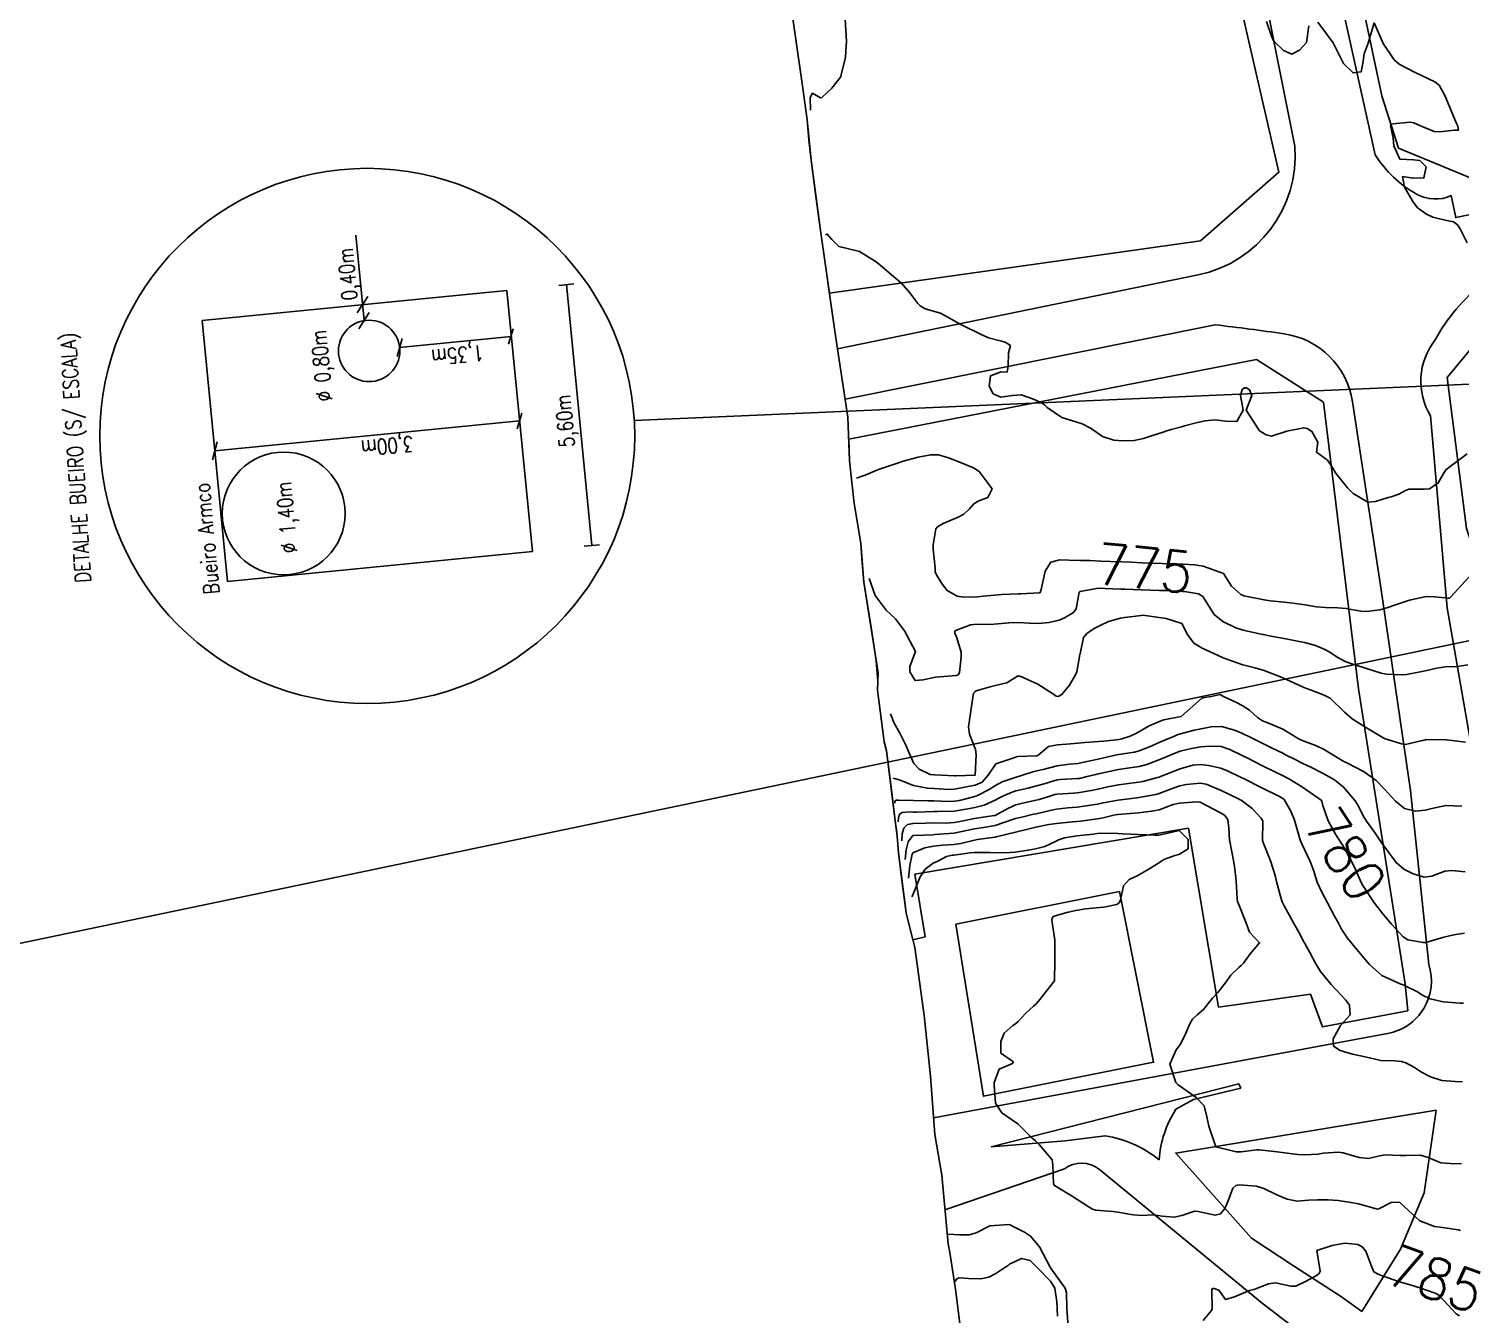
# Model space of a CAD drawing. Header units: metres. Extents: x 318500 to 325275, y 7408834 to 7428799.
# Drawn here: x 321210.7 to 321350.6, y 7424059.5 to 7424185.2 of the extents above; entities that cross this region are included whole.
import ezdxf
from ezdxf.enums import TextEntityAlignment as Align

# ---------------------------------------------------------------- set-up
doc = ezdxf.new("R2010")
doc.units = ezdxf.units.M
doc.header["$MEASUREMENT"] = 0
doc.linetypes.add('CONTINUO', pattern=[0])
doc.layers.add('_TEXTO_CONGELA', color=45, linetype='Continuous', plot=False)
for name, color, linetype in [('Area', 45, 'Continuous'), ('Cotas', 45, 'Continuous'), ('Curvas de Nivel 1m', 11, 'Continuous'), ('Curvas de Nivel 5m', 15, 'Continuous'), ('DETALHES', 45, 'Continuous'), ('Edificações', 30, 'Continuous'), ('TEXTO', 45, 'Continuous'), ('Vias Primárias', 230, 'Continuous')]:
    doc.layers.add(name, color=color, linetype=linetype)
doc.styles.add('ROMANS', font='romans', dxfattribs={"height": 0.2})
doc.styles.add('Style-STANDARD', font='STANDARD.shx')

msp = doc.modelspace()

# ---------------------------------------------------------------- linework, layer by layer
at = {"layer": '_TEXTO_CONGELA'}
msp.add_line((320573.33, 7423962.92), (321525.5, 7424161.71), dxfattribs=at)
at = {"layer": 'Area'}
msp.add_lwpolyline([(321301.72, 7424058.36), (321301.3, 7424061.78), (321300.7, 7424065.58), (321300.53, 7424066.42), (321299.93, 7424073.13), (321299.23, 7424077.11), (321298.83, 7424082.8), (321298.21, 7424088.73), (321297.29, 7424095.39), (321296.43, 7424098.76), (321295.69, 7424104.64), (321295.57, 7424106.27), (321295.39, 7424107.51), (321294.52, 7424114.59), (321294.29, 7424115.48), (321293.64, 7424120.54), (321293.71, 7424122.21), (321292.31, 7424131.07), (321292, 7424134.88), (321291.34, 7424138.75), (321290.9, 7424142.92), (321290.75, 7424147.2), (321289.46, 7424155.6), (321288.11, 7424165.22), (321287.14, 7424172.31), (321286.75, 7424176.25), (321286.3, 7424179.57), (321284.88, 7424189.56)], dxfattribs=at)
at = {"layer": 'Curvas de Nivel 1m', "flags": 128}
for points, elevation in [([(321285.34, 7424190.89), (321286.09, 7424188.96), (321286.2, 7424188.72), (321286.32, 7424188.59), (321286.55, 7424188.46), (321288.19, 7424187.57), (321289.76, 7424186.84), (321290.17, 7424186.63), (321290.38, 7424186.41), (321290.48, 7424186.09), (321290.59, 7424184.41), (321290.6, 7424183.94), (321290.5, 7424182.41), (321290.43, 7424182.09), (321290.09, 7424180.69), (321290.05, 7424180.45), (321290.02, 7424180.41), (321289.16, 7424179.34), (321288.18, 7424178.44), (321288.06, 7424178.39), (321287.27, 7424178.84), (321287.07, 7424178.43), (321287.1, 7424177.2)], 774), ([(321331.64, 7424185.87), (321332.15, 7424184.41), (321332.31, 7424184.02), (321332.42, 7424183.86), (321333.3, 7424183.01), (321334.13, 7424182.65), (321334.89, 7424183.07), (321335.57, 7424183.81), (321335.79, 7424185.43)], 773), ([(321336.68, 7424185.79), (321338.15, 7424183.78), (321339.17, 7424181.76), (321340.11, 7424180.84), (321340.91, 7424180.94), (321341.08, 7424181.74), (321341.18, 7424182.69), (321341.57, 7424183.73), (321342.17, 7424185.72)], 773), ([(321342.17, 7424185.72), (321343.04, 7424183.71), (321344.13, 7424182.1), (321344.63, 7424181.69), (321346.11, 7424180.9), (321347.49, 7424180.25), (321348.09, 7424179.96), (321348.51, 7424179.64), (321349.08, 7424178.63), (321349.5, 7424177.63), (321350.05, 7424176.29), (321350.25, 7424175.83), (321350.36, 7424175.62), (321350.41, 7424175.24), (321350.03, 7424175.25), (321348.58, 7424175.09), (321348.03, 7424175.11), (321346.7, 7424175.66), (321346.04, 7424175.97), (321345.7, 7424176.02), (321344.04, 7424175.85), (321343.91, 7424175.83), (321343.77, 7424175.7), (321344.02, 7424174.45), (321344.1, 7424173.7), (321344.69, 7424172.39), (321346, 7424172.35), (321346.63, 7424172.29), (321347.25, 7424171.65), (321347.04, 7424170.58), (321345.97, 7424170.54), (321344.95, 7424170.71), (321345.12, 7424169.68), (321345.94, 7424168.26), (321346.42, 7424167.66), (321347.29, 7424167.02), (321347.92, 7424166.74), (321349.11, 7424166.43), (321349.92, 7424166.27), (321350.3, 7424166), (321350.56, 7424165.61), (321351.26, 7424164.23)], 773), ([(321288.57, 7424165), (321288.72, 7424165.09), (321289.16, 7424164.57), (321289.87, 7424163.86), (321290.55, 7424163.72), (321291.87, 7424163.4), (321293.5, 7424162.37), (321293.85, 7424162.08), (321295.43, 7424160.74), (321295.82, 7424160.43), (321295.94, 7424160.33), (321296.78, 7424159.35), (321297.59, 7424158.31), (321297.8, 7424158.09), (321298.3, 7424157.79), (321299.79, 7424157.35), (321301.77, 7424156.25), (321303.76, 7424155.29), (321304.49, 7424154.95), (321305.75, 7424154.63), (321306.1, 7424154.54), (321306.62, 7424154.19), (321306.45, 7424153.48), (321306.41, 7424152.19), (321306.3, 7424151.6), (321305.71, 7424151.63), (321304.68, 7424151.24), (321304.54, 7424150.22), (321304.95, 7424149.48), (321305.68, 7424149.14), (321306.82, 7424149.32), (321307.68, 7424149.39), (321308.89, 7424148.95), (321309.67, 7424148.59), (321309.94, 7424148.41), (321310.22, 7424148.14), (321311.66, 7424147.18), (321313.02, 7424146.73), (321313.65, 7424146.55), (321314.5, 7424146.08), (321315.63, 7424145.31), (321316.72, 7424144.96), (321317.62, 7424144.89), (321318.72, 7424144.93), (321319.63, 7424145.12), (321320.3, 7424145.34), (321321.64, 7424145.77), (321321.8, 7424145.82), (321322.33, 7424145.98), (321323.34, 7424146.27), (321323.65, 7424146.36), (321324.9, 7424146.69), (321325.65, 7424146.85), (321326.64, 7424146.94), (321327.65, 7424146.82), (321328.76, 7424146.78), (321329.37, 7424147.88), (321329.12, 7424149.33), (321329.28, 7424149.89), (321329.5, 7424150.08), (321329.69, 7424150.08), (321330, 7424149.88), (321330.23, 7424149.33), (321329.67, 7424147.88), (321330.97, 7424145.87), (321331.63, 7424145.46), (321332.13, 7424145.35), (321333.64, 7424145.83), (321335.29, 7424146.16), (321335.64, 7424146.08), (321336.08, 7424145.8), (321336.66, 7424144.75), (321336.52, 7424143.79), (321337.6, 7424143.01), (321338.09, 7424142.27), (321338.39, 7424141.77), (321339.57, 7424140.3), (321340.12, 7424139.74), (321341.55, 7424138.88), (321342.3, 7424138.96), (321343.55, 7424139.34), (321343.84, 7424139.41), (321344.58, 7424139.68), (321345.22, 7424140.02), (321345.57, 7424140.15), (321347.07, 7424140.15), (321347.57, 7424140.19), (321348.44, 7424140.77), (321348.9, 7424141.63), (321349.17, 7424142.05), (321349.6, 7424142.39), (321351.26, 7424143.6)], 774), ([(321292.82, 7424131.45), (321293.42, 7424129.77), (321294.48, 7424128.34), (321295.39, 7424127.48), (321296.26, 7424126.32), (321297.35, 7424124.31), (321296.81, 7424122.84), (321296.79, 7424122.32), (321297.31, 7424121.47), (321298.09, 7424121.52), (321299.31, 7424121.8), (321299.74, 7424121.84), (321301.32, 7424121.95), (321301.53, 7424122.04), (321301.66, 7424122.25), (321301.8, 7424123.79), (321301.82, 7424124.25), (321301.37, 7424125.75), (321301.2, 7424126.08), (321301.18, 7424126.25), (321301.27, 7424126.36), (321301.37, 7424126.4), (321302.71, 7424126.9), (321303.38, 7424126.97), (321304.65, 7424126.95), (321305.38, 7424127), (321306.46, 7424127.11), (321307.38, 7424127.13), (321308.46, 7424127.08), (321309.38, 7424127.04), (321310.39, 7424127.13), (321311.39, 7424127.38), (321311.91, 7424127.59), (321312.78, 7424128.1), (321313.04, 7424128.46), (321313.35, 7424130.09), (321313.43, 7424130.17), (321315.04, 7424130.46), (321315.43, 7424130.48), (321315.84, 7424130.47), (321317.43, 7424130.41), (321317.79, 7424130.39), (321319.43, 7424130.33), (321321.16, 7424130.27), (321321.43, 7424130.26), (321321.7, 7424130.25), (321323.43, 7424130.18), (321323.64, 7424130.16), (321325.01, 7424129.94), (321325.43, 7424129.67), (321326.52, 7424127.92), (321327.39, 7424127.22), (321328.66, 7424126.62), (321329.38, 7424126.38), (321331.25, 7424125.97), (321331.37, 7424125.95), (321331.91, 7424125.84), (321333.37, 7424125.56), (321334.84, 7424125.28), (321335.36, 7424125.18), (321336.45, 7424124.88), (321337.36, 7424124.51), (321337.84, 7424124.25), (321338.54, 7424123.76), (321339.34, 7424123.32), (321339.98, 7424123.1), (321341.33, 7424122.66), (321342.85, 7424122.18), (321343.33, 7424122.1), (321344.96, 7424122.04), (321345.33, 7424122.06), (321346.67, 7424122.31), (321347.33, 7424122.44), (321348.31, 7424122.66), (321349.34, 7424122.83), (321350.13, 7424122.82), (321351.34, 7424123.01)], 776), ([(321294.89, 7424118.2), (321295.25, 7424117.31), (321295.83, 7424116.32), (321296.45, 7424115.09), (321296.76, 7424114.31), (321297.2, 7424113.37), (321297.72, 7424112.82), (321298.77, 7424112.29), (321299.19, 7424112.24), (321299.23, 7424112.24), (321301.19, 7424112.16), (321301.28, 7424112.16), (321303.19, 7424112.23), (321303.28, 7424114.23), (321303.22, 7424114.73), (321302.61, 7424116.24), (321302.53, 7424116.96), (321302.71, 7424118.24), (321302.79, 7424118.72), (321303.03, 7424120.23), (321303.15, 7424120.37), (321303.29, 7424120.45), (321304.65, 7424120.86), (321305.3, 7424121.02), (321306.26, 7424121.23), (321307.32, 7424121.88), (321307.59, 7424121.9), (321309.3, 7424121.12), (321310.85, 7424120.13), (321311.1, 7424119.94), (321311.29, 7424119.91), (321311.65, 7424120.11), (321312.4, 7424121.01), (321313.03, 7424122.09), (321313.1, 7424122.32), (321313.34, 7424123.63), (321313.41, 7424124.03), (321313.43, 7424124.09), (321313.78, 7424125.67), (321314.11, 7424126.08), (321314.88, 7424126.57), (321315.38, 7424126.86), (321316.22, 7424127.22), (321317.39, 7424127.56), (321317.79, 7424127.63), (321319.4, 7424127.83), (321319.57, 7424127.84), (321321.39, 7424127.6), (321321.84, 7424127.54), (321323.39, 7424127.05), (321323.94, 7424125.95), (321324.54, 7424125.12), (321325.36, 7424124.62), (321326.92, 7424123.91), (321327.35, 7424123.71), (321327.67, 7424123.58), (321329.34, 7424123), (321330.5, 7424122.7), (321331.33, 7424122.47), (321333.02, 7424121.83), (321333.32, 7424121.7), (321333.55, 7424121.59), (321335.3, 7424120.79), (321336.02, 7424120.51), (321337.3, 7424120.05), (321337.88, 7424119.76), (321339.28, 7424118.39), (321340.02, 7424117.74), (321341.26, 7424116.96), (321343.1, 7424115.85), (321343.24, 7424115.77), (321343.46, 7424115.7), (321344.83, 7424115.27), (321345.24, 7424115.22), (321347.03, 7424115.64), (321347.19, 7424115.69), (321347.24, 7424115.7), (321349.17, 7424115.69), (321349.24, 7424115.69), (321349.8, 7424115.61), (321351.09, 7424115.45)], 777), ([(321295.18, 7424111.94), (321295.74, 7424111.77), (321297.17, 7424111.21), (321298.51, 7424110.95), (321299.17, 7424110.91), (321300.6, 7424110.83), (321301.17, 7424110.87), (321302.32, 7424111.09), (321303.18, 7424111.26), (321303.85, 7424111.55), (321304.46, 7424112.21), (321305.2, 7424113.32), (321306.96, 7424113.92), (321307.21, 7424114), (321307.34, 7424114.03), (321309.21, 7424114.12), (321309.31, 7424114.15), (321310.34, 7424115.01), (321311.23, 7424115.2), (321312.09, 7424115.24), (321313.23, 7424115.35), (321313.89, 7424115.42), (321315.23, 7424115.51), (321315.74, 7424115.55), (321317.24, 7424115.71), (321317.52, 7424115.76), (321318.34, 7424116.02), (321318.94, 7424116.32), (321319.25, 7424116.5), (321320.2, 7424117.05), (321321.26, 7424117.51), (321321.63, 7424117.62), (321323.27, 7424117.95), (321323.31, 7424117.96), (321325.29, 7424119.71), (321325.44, 7424119.78), (321326.25, 7424119.92), (321327.11, 7424120.09), (321327.29, 7424120), (321327.46, 7424119.91), (321328.71, 7424119.32), (321329.28, 7424119.04), (321329.99, 7424118.58), (321330.78, 7424117.86), (321331.27, 7424117.54), (321331.79, 7424117.32), (321333.25, 7424116.7), (321334.75, 7424115.81), (321335.06, 7424115.63), (321335.24, 7424115.56), (321336.54, 7424115.09), (321337.23, 7424114.75), (321338.88, 7424113.75), (321339.22, 7424113.57), (321339.55, 7424113.41), (321341.2, 7424112.55), (321342.37, 7424111.7), (321343.18, 7424110.86), (321344.25, 7424109.68), (321345.15, 7424108.97), (321346.2, 7424108.7), (321347.15, 7424108.8), (321347.81, 7424108.97), (321349.16, 7424109.26), (321350.74, 7424109.18)], 778), ([(321295.32, 7424109.49), (321295.33, 7424109.61), (321295.36, 7424109.71), (321295.43, 7424109.78), (321295.68, 7424109.79), (321297.15, 7424109.75), (321298.58, 7424109.72), (321299.15, 7424109.71), (321300.56, 7424109.66), (321301.15, 7424109.68), (321301.64, 7424109.76), (321303.16, 7424110.13), (321303.23, 7424110.16), (321303.4, 7424110.23), (321304.56, 7424110.81), (321305.18, 7424111.21), (321305.81, 7424111.56), (321307.19, 7424112.04), (321307.29, 7424112.07), (321307.61, 7424112.17), (321308.8, 7424112.55), (321309.19, 7424112.63), (321309.84, 7424112.79), (321311.2, 7424113.13), (321312.39, 7424113.29), (321313.2, 7424113.37), (321313.81, 7424113.48), (321315.21, 7424113.8), (321316.3, 7424114.05), (321317.04, 7424114.22), (321317.21, 7424114.25), (321318.75, 7424114.48), (321319.22, 7424114.6), (321320.23, 7424114.99), (321321.23, 7424115.43), (321321.62, 7424115.6), (321322.49, 7424115.97), (321323.01, 7424116.2), (321323.24, 7424116.27), (321324.58, 7424116.61), (321325.25, 7424116.76), (321326.23, 7424116.95), (321327.26, 7424116.97), (321328.52, 7424116.63), (321329.25, 7424116.31), (321330.2, 7424115.87), (321330.9, 7424115.52), (321331.24, 7424115.35), (321332.2, 7424114.87), (321333.23, 7424114.36), (321333.58, 7424114.18), (321334.31, 7424113.81), (321335.21, 7424113.36), (321336.04, 7424112.96), (321337.2, 7424112.38), (321338.3, 7424111.76), (321339.18, 7424111.06), (321340.31, 7424109.73), (321340.63, 7424109.2), (321341.14, 7424108.19), (321341.31, 7424107.88), (321341.41, 7424107.72), (321342.19, 7424106.64), (321342.85, 7424105.69), (321343.1, 7424105.32), (321344.32, 7424103.68), (321345.07, 7424103.03), (321345.99, 7424102.58), (321347.07, 7424102.24), (321347.8, 7424102.36), (321349.07, 7424102.83), (321349.76, 7424102.92), (321351.07, 7424102.78)], 779), ([(321296, 7424105.82), (321296.06, 7424106.5), (321296.21, 7424107.04), (321296.58, 7424107.4), (321297.12, 7424107.5), (321298.37, 7424107.53), (321299.12, 7424107.55), (321300.4, 7424107.54), (321301.12, 7424107.59), (321301.67, 7424107.69), (321303.13, 7424108), (321304.6, 7424108.21), (321305.06, 7424108.27), (321305.13, 7424108.29), (321306.36, 7424108.97), (321307.15, 7424109.31), (321307.82, 7424109.49), (321309.15, 7424109.78), (321309.45, 7424109.85), (321310.39, 7424110.13), (321310.97, 7424110.32), (321311.16, 7424110.35), (321312.8, 7424110.46), (321313.17, 7424110.5), (321314.53, 7424110.72), (321315.17, 7424110.85), (321316.15, 7424111.08), (321317.18, 7424111.29), (321318.64, 7424111.48), (321319.18, 7424111.54), (321319.58, 7424111.61), (321321.01, 7424111.99), (321321.15, 7424112.03), (321321.19, 7424112.04), (321321.28, 7424112.08), (321323.2, 7424112.84), (321324.46, 7424113.19), (321325.2, 7424113.25), (321325.97, 7424113.16), (321327.2, 7424112.89), (321327.92, 7424112.62), (321329.19, 7424111.99), (321329.41, 7424111.88), (321331.18, 7424110.99), (321332.84, 7424110.16), (321333.16, 7424110), (321333.38, 7424109.83), (321334.04, 7424108.71), (321334.37, 7424107.81), (321334.91, 7424106), (321334.98, 7424105.8), (321335.11, 7424105.51), (321335.93, 7424103.79), (321336.24, 7424102.95), (321336.61, 7424101.78), (321337.05, 7424100.8), (321337.6, 7424099.76), (321338.31, 7424098.46), (321338.69, 7424097.75), (321338.99, 7424097.19), (321339.55, 7424096.31), (321340.01, 7424095.73), (321340.96, 7424094.59), (321341.7, 7424093.71), (321342.93, 7424092.65), (321344.79, 7424091.8), (321344.92, 7424091.76), (321345.14, 7424091.67), (321346.34, 7424091.08), (321346.91, 7424090.72), (321347.65, 7424090.37), (321348.9, 7424090.09), (321350.56, 7424089.94), (321350.9, 7424089.96)], 781), ([(321296.34, 7424103.99), (321296.43, 7424104.94), (321296.63, 7424105.71), (321297.1, 7424106.34), (321297.14, 7424106.34), (321299.11, 7424106.4), (321299.24, 7424106.41), (321301.11, 7424106.57), (321302.5, 7424106.85), (321303.12, 7424106.98), (321304, 7424107.1), (321305.12, 7424107.32), (321306.84, 7424107.89), (321307.13, 7424107.98), (321307.28, 7424108.02), (321307.88, 7424108.16), (321308.89, 7424108.4), (321309.13, 7424108.45), (321310.5, 7424108.77), (321311.14, 7424108.9), (321312.22, 7424109.03), (321313.15, 7424109.11), (321314.02, 7424109.21), (321315.15, 7424109.4), (321315.7, 7424109.51), (321317.16, 7424109.79), (321318.99, 7424110.01), (321319.16, 7424110.03), (321320.83, 7424110.33), (321321.17, 7424110.43), (321322.28, 7424110.87), (321323.18, 7424111.18), (321323.81, 7424111.32), (321325.18, 7424111.44), (321325.77, 7424111.34), (321327.17, 7424110.75), (321328.98, 7424109.88), (321329.09, 7424109.82), (321329.16, 7424109.78), (321330.24, 7424108.96), (321331.14, 7424108.01), (321331.24, 7424107.85), (321331.28, 7424107.71), (321331.27, 7424105.85), (321331.31, 7424105.65), (321332.04, 7424103.84), (321332.49, 7424102.41), (321332.64, 7424101.83), (321333.04, 7424100.28), (321333.19, 7424099.83), (321333.34, 7424099.51), (321334.29, 7424097.81), (321334.54, 7424097.35), (321334.99, 7424096.52), (321335.24, 7424096.05), (321335.38, 7424095.79), (321335.87, 7424094.88), (321336.48, 7424093.78), (321336.94, 7424093.05), (321337.96, 7424091.76), (321338.91, 7424090.75), (321339.41, 7424090.25), (321339.77, 7424089.74), (321339.83, 7424088.8), (321338.87, 7424087.75), (321338.16, 7424086.45), (321338.2, 7424085.76), (321338.84, 7424085.33), (321340.05, 7424084.95), (321340.83, 7424084.8), (321341.73, 7424084.61), (321342.83, 7424084.36), (321344.2, 7424084.3), (321344.83, 7424084.24), (321345.27, 7424084.11), (321346.1, 7424083.65), (321346.81, 7424083.2), (321347.69, 7424082.74), (321348.8, 7424082.4), (321350.09, 7424082.3), (321350.8, 7424082.25)], 782), ([(321296.68, 7424102.16), (321296.8, 7424103.38), (321297.02, 7424104.51), (321297.08, 7424104.64), (321298.25, 7424105.13), (321299.1, 7424105.28), (321299.99, 7424105.37), (321301.1, 7424105.46), (321301.78, 7424105.56), (321303.1, 7424105.87), (321303.41, 7424105.92), (321305.11, 7424106.17), (321305.14, 7424106.17), (321305.24, 7424106.2), (321307.11, 7424106.65), (321308.33, 7424106.95), (321309.12, 7424107.13), (321310.39, 7424107.4), (321311.12, 7424107.5), (321312.68, 7424107.65), (321313.13, 7424107.7), (321313.48, 7424107.74), (321315.13, 7424107.96), (321315.68, 7424108.06), (321316.85, 7424108.33), (321317.14, 7424108.38), (321317.52, 7424108.42), (321319.14, 7424108.54), (321320.45, 7424108.69), (321321.15, 7424108.85), (321322.52, 7424109.34), (321323.16, 7424109.5), (321324.85, 7424109.63), (321325.16, 7424109.57), (321325.85, 7424109.22), (321327.15, 7424108.54), (321327.54, 7424108.3), (321327.87, 7424107.9), (321327.97, 7424107.05), (321328.02, 7424105.9), (321328.26, 7424104.73), (321328.43, 7424103.89), (321328.51, 7424103.32), (321328.67, 7424101.89), (321328.77, 7424100.15), (321328.82, 7424099.88), (321329.02, 7424099.42), (321329.64, 7424097.87), (321330, 7424096.87), (321330.98, 7424095.85), (321330.04, 7424094.78), (321329.39, 7424093.87), (321329.19, 7424093.63), (321328.94, 7424093.42), (321328.16, 7424092.67), (321327.61, 7424091.9), (321326.91, 7424090.99), (321326.37, 7424090.45), (321325.95, 7424089.92), (321325.48, 7424089.34), (321324.88, 7424088.82), (321324.43, 7424088.38), (321324.15, 7424087.94), (321323.78, 7424087.02), (321323.26, 7424085.95), (321322.83, 7424085.39), (321322.19, 7424083.97), (321322.79, 7424082.18), (321323.01, 7424081.96), (321324.77, 7424080.74), (321325.56, 7424079.92), (321325.83, 7424078.84), (321326.03, 7424077.92), (321326.71, 7424075.91), (321328.7, 7424075.42), (321329.17, 7424075.41), (321330.71, 7424075.62), (321330.92, 7424075.63), (321332.7, 7424075.41), (321333.19, 7424075.34), (321334.7, 7424075.17), (321335.37, 7424075.12), (321336.7, 7424075.2), (321337.19, 7424075.28), (321338.7, 7424075.39), (321339.13, 7424075.32), (321340.7, 7424074.87), (321341.62, 7424074.78), (321342.7, 7424075.04), (321343.26, 7424075.13), (321344.7, 7424075.06), (321345.3, 7424075.06), (321346.7, 7424075.11), (321347.46, 7424074.87), (321348.69, 7424074.35), (321350.04, 7424074.24), (321350.69, 7424074.29)], 783), ([(321297.03, 7424100.33), (321297.03, 7424100.36), (321297.79, 7424102.3), (321298.31, 7424103.04), (321299.07, 7424103.61), (321299.53, 7424103.82), (321300.38, 7424104.26), (321300.94, 7424104.4), (321301.08, 7424104.41), (321302.69, 7424104.63), (321303.09, 7424104.67), (321304.64, 7424104.65), (321305.09, 7424104.64), (321306.59, 7424104.68), (321307.09, 7424104.71), (321308.36, 7424104.89), (321309.09, 7424105.03), (321309.99, 7424105.24), (321311.1, 7424105.76), (321311.32, 7424105.9), (321311.91, 7424106.11), (321313.11, 7424106.29), (321314.73, 7424106.46), (321315.11, 7424106.51), (321315.62, 7424106.56), (321317.11, 7424106.52), (321317.58, 7424106.5), (321319.11, 7424106.41), (321320.74, 7424106.36), (321321.12, 7424106.37), (321322.43, 7424106.66), (321323.12, 7424106.82), (321324.01, 7424105.95), (321324.01, 7424105.03), (321323.09, 7424104.47), (321322.68, 7424104.37), (321321.63, 7424103.98), (321321.08, 7424103.64), (321320.07, 7424103), (321319.06, 7424102.41), (321318.24, 7424102.02), (321317.66, 7424101.42), (321317.37, 7424100.03), (321317.28, 7424099.79), (321317.02, 7424099.58), (321315.75, 7424099.33), (321315.02, 7424099.27), (321313.95, 7424099.15), (321313.01, 7424099), (321312.27, 7424098.84), (321311.01, 7424098.48), (321310.76, 7424098.37), (321310.68, 7424098.12), (321310.71, 7424097.84), (321310.98, 7424096.12), (321310.95, 7424094.12), (321310.92, 7424092.12), (321309.38, 7424090.14), (321309.15, 7424089.89), (321308.89, 7424089.65), (321308.11, 7424088.93), (321307.37, 7424088.17), (321307.11, 7424087.92), (321306.86, 7424087.76), (321306.03, 7424087), (321305.69, 7424086.19), (321305.69, 7424085.05), (321306.82, 7424084.29), (321306.89, 7424084.17), (321306.88, 7424084.11), (321306.82, 7424084.05), (321305.51, 7424083.49), (321305.05, 7424082.2), (321305.04, 7424081.94), (321305.16, 7424080.19), (321305.79, 7424079.22), (321306.74, 7424078.58), (321307.36, 7424078.16), (321308.72, 7424076.8), (321309.06, 7424076.49), (321309.45, 7424076.14), (321310.69, 7424074.64), (321310.77, 7424074.12), (321310.85, 7424072.3), (321310.94, 7424072.12), (321312.65, 7424071.09), (321314.22, 7424070.07), (321314.63, 7424069.81), (321314.98, 7424069.71), (321316.62, 7424069.6), (321317.11, 7424069.54), (321318.62, 7424069.27), (321319.41, 7424069.21), (321320.62, 7424069.25), (321321.45, 7424069.15), (321322.62, 7424069.05), (321323.36, 7424069.21), (321324.63, 7424069.61), (321324.97, 7424069.58), (321326.62, 7424069.22), (321327.16, 7424069.37), (321327.57, 7424069.9), (321327.91, 7424070.63), (321328.37, 7424071.88), (321328.66, 7424072.13), (321328.99, 7424072.2), (321330.66, 7424072.07), (321331.39, 7424071.84), (321332.65, 7424071.23), (321333.67, 7424070.79), (321334.64, 7424070.6), (321335.74, 7424070.69), (321336.64, 7424070.74), (321337.67, 7424070.73), (321338.64, 7424070.66), (321339.89, 7424070.48), (321340.64, 7424070.33), (321342.49, 7424069.83), (321342.63, 7424069.84), (321343.84, 7424070.48), (321344.64, 7424070.49), (321345.57, 7424069.66), (321346.62, 7424068.69), (321348.08, 7424068.14), (321348.61, 7424068.07), (321350.4, 7424067.8), (321350.6, 7424067.74)], 784), ([(321301.23, 7424062.76), (321301.35, 7424062.99), (321301.58, 7424063.12), (321302.1, 7424063.09), (321302.53, 7424063.04), (321303.72, 7424063.02), (321304.53, 7424063.19), (321305.2, 7424063.53), (321306.17, 7424064.18), (321306.4, 7424064.33), (321306.55, 7424064.43), (321307.71, 7424065.01), (321308.56, 7424064.82), (321309.24, 7424064.13), (321310.53, 7424062.79), (321310.95, 7424062.11), (321311.17, 7424060.78), (321311.2, 7424060.11), (321311.24, 7424059.36)], 786)]:
    msp.add_lwpolyline(points, dxfattribs=dict(at, elevation=elevation))
at = {"layer": 'Curvas de Nivel 5m', "flags": 128}
for points, elevation in [([(321291.57, 7424141.24), (321292.43, 7424141.52), (321293.58, 7424142.02), (321293.83, 7424142.11), (321294.51, 7424142.35), (321295.59, 7424142.72), (321296.16, 7424142.89), (321297.6, 7424143.28), (321298.84, 7424143.53), (321299.6, 7424143.52), (321300.58, 7424143.24), (321301.6, 7424142.85), (321303.03, 7424142.24), (321303.58, 7424141.88), (321304.83, 7424140.21), (321304.42, 7424139.34), (321303.54, 7424139.02), (321303.05, 7424138.72), (321302.61, 7424138.24), (321302.06, 7424137.71), (321301.52, 7424137.44), (321300.06, 7424136.81), (321299.51, 7424136.49), (321299.33, 7424136.28), (321299.06, 7424134.71), (321299.08, 7424134.29), (321299.26, 7424132.48), (321299.26, 7424132.28), (321299.27, 7424132.1), (321299.44, 7424131.74), (321300, 7424130.84), (321300.44, 7424130.26), (321301.42, 7424129.72), (321302.05, 7424129.61), (321303.42, 7424129.65), (321303.95, 7424129.7), (321305.42, 7424129.84), (321305.75, 7424129.87), (321307.43, 7424129.94), (321307.65, 7424129.94), (321309.43, 7424130.02), (321309.52, 7424130.05), (321309.58, 7424130.15), (321309.63, 7424130.35), (321310.02, 7424132.14), (321310.57, 7424133.03), (321311.47, 7424133.26), (321312.33, 7424133.24), (321313.47, 7424133.2), (321314.37, 7424133.18), (321315.47, 7424133.14), (321316.41, 7424133.11), (321317.47, 7424133.07), (321318.47, 7424133.03), (321319.46, 7424132.98), (321320.52, 7424132.94), (321321.46, 7424132.9), (321322.57, 7424132.86), (321323.46, 7424132.83), (321324.63, 7424132.78), (321325.46, 7424132.64), (321327.45, 7424131.91), (321328.24, 7424130.7), (321329.15, 7424129.88), (321329.43, 7424129.75), (321329.6, 7424129.71), (321331.42, 7424129.34), (321332.01, 7424129.25), (321333.42, 7424129.11), (321334.22, 7424129.02), (321335.42, 7424128.85), (321336.53, 7424128.67), (321337.41, 7424128.59), (321338.61, 7424128.56), (321339.41, 7424128.51), (321340.88, 7424128.26), (321341.41, 7424128.22), (321342.72, 7424128.39), (321343.41, 7424128.56), (321344.26, 7424128.85), (321345.42, 7424129.26), (321345.75, 7424129.35), (321347.12, 7424129.64), (321347.43, 7424129.68), (321348.08, 7424129.63), (321349.43, 7424129.5), (321349.52, 7424129.53), (321349.62, 7424129.62), (321351.45, 7424131.59)], 775), ([(321295.66, 7424107.66), (321295.7, 7424108.06), (321295.78, 7424108.38), (321296.01, 7424108.57), (321296.82, 7424108.63), (321297.13, 7424108.62), (321297.45, 7424108.62), (321299.14, 7424108.66), (321299.52, 7424108.66), (321301.14, 7424108.71), (321302.45, 7424108.92), (321303.14, 7424109.06), (321304.07, 7424109.29), (321305.15, 7424109.79), (321305.42, 7424109.93), (321305.96, 7424110.19), (321306.79, 7424110.55), (321307.17, 7424110.68), (321308.37, 7424110.96), (321309.18, 7424111.17), (321309.92, 7424111.39), (321311.18, 7424111.76), (321311.49, 7424111.81), (321313.19, 7424111.88), (321313.37, 7424111.9), (321314.13, 7424112.08), (321314.98, 7424112.28), (321315.19, 7424112.34), (321315.54, 7424112.41), (321317.2, 7424112.76), (321318.07, 7424112.9), (321319.2, 7424113.07), (321319.95, 7424113.26), (321321.21, 7424113.74), (321321.77, 7424113.98), (321322.78, 7424114.41), (321323.22, 7424114.56), (321324.32, 7424114.84), (321325.23, 7424114.99), (321326.1, 7424115.05), (321327.23, 7424115.01), (321328.06, 7424114.74), (321329.22, 7424114.16), (321329.41, 7424114.07), (321329.81, 7424113.87), (321331.21, 7424113.17), (321332.52, 7424112.52), (321333.2, 7424112.18), (321333.9, 7424111.82), (321335.18, 7424111.06), (321336.98, 7424109.77), (321337.05, 7424109.67), (321337.16, 7424109.27), (321337.69, 7424107.76), (321338.4, 7424106.47), (321338.86, 7424105.75), (321339.1, 7424105.35), (321340, 7424103.74), (321340.34, 7424103), (321340.9, 7424101.72), (321341.06, 7424101.43), (321342.2, 7424099.7), (321343.01, 7424098.68), (321343.87, 7424097.68), (321344.99, 7424096.42), (321345.45, 7424096.13), (321346.98, 7424095.86), (321347.23, 7424095.88), (321348.99, 7424096.38), (321349.97, 7424096.62), (321350.99, 7424096.77)], 780), ([(321300.59, 7424067.38), (321301.66, 7424067.3), (321302.59, 7424067.3), (321303.29, 7424067.52), (321304.6, 7424068.2), (321306.46, 7424068.32), (321306.6, 7424068.29), (321306.84, 7424068.17), (321308, 7424067.56), (321308.59, 7424067.19), (321309.47, 7424066.13), (321310.52, 7424064.15), (321310.54, 7424064.12), (321310.55, 7424064.1), (321311.96, 7424062.1), (321312.09, 7424061.67), (321312.15, 7424060.1), (321312.26, 7424058.31)], 785), ([(321325.47, 7424058.93), (321326.28, 7424059.91), (321326.33, 7424060.08), (321326.3, 7424061.91), (321326.37, 7424062.06), (321326.52, 7424062.08), (321326.99, 7424061.9), (321327.63, 7424061.01), (321328.51, 7424061.27), (321329.99, 7424061.86), (321330.41, 7424061.96), (321330.52, 7424062), (321331.83, 7424062.54), (321332.53, 7424062.61), (321334.03, 7424062.31), (321334.53, 7424062.31), (321335.54, 7424062.78), (321336.54, 7424063.35), (321336.8, 7424063.52), (321336.89, 7424063.77), (321336.58, 7424065.77), (321338.08, 7424066.26), (321338.59, 7424066.38), (321339.34, 7424066.49), (321340.59, 7424066.37), (321341.01, 7424066.14), (321341.35, 7424065.71), (321341.86, 7424064.4), (321342.14, 7424063.7), (321342.55, 7424063.46), (321342.89, 7424063.34), (321344.54, 7424062.76), (321345.79, 7424062.39), (321346.53, 7424062.16), (321348.12, 7424061.62), (321348.4, 7424061.49), (321348.52, 7424061.4), (321350.2, 7424059.59), (321350.5, 7424059.41)], 785)]:
    msp.add_lwpolyline(points, dxfattribs=dict(at, elevation=elevation))
at = {"layer": 'DETALHES'}
for p, q in [((321243.47, 7424156.63), (321242.65, 7424164.98)), ((321227.63, 7424156.65), (321257.41, 7424159.58)), ((321259.91, 7424134.08), (321257.41, 7424159.57)), ((321263.97, 7424160.22), (321262.48, 7424160.07)), ((321263.23, 7424160.15), (321265.72, 7424134.65)), ((321242.8, 7424157.4), (321243.82, 7424158.99)), ((321230.12, 7424131.15), (321227.63, 7424156.65)), ((321242.96, 7424155.84), (321243.97, 7424157.42)), ((321246.94, 7424154.02), (321257.85, 7424155.09)), ((321257.57, 7424154.33), (321258.03, 7424155.83)), ((321246.71, 7424153.13), (321247.17, 7424154.89)), ((321228.87, 7424143.91), (321258.66, 7424146.83)), ((321258.43, 7424146.07), (321258.89, 7424147.58)), ((321228.64, 7424143.02), (321229.11, 7424144.78)), ((321230.12, 7424131.15), (321259.91, 7424134.08)), ((321266.47, 7424134.73), (321264.98, 7424134.58))]:
    msp.add_line(p, q, dxfattribs=at)
at = {"layer": 'DETALHES', "linetype": 'CONTINUO'}
msp.add_circle((321243.77, 7424145.37), 26.14, dxfattribs=at)
at = {"layer": 'DETALHES'}
for centre, radius in [((321243.96, 7424153.67), 3), ((321235.61, 7424137.79), 6)]:
    msp.add_circle(centre, radius, dxfattribs=at)
at = {"layer": 'Edificações'}
for points in [[(321446.57, 7424233.6), (321343.69, 7424219.76), (321338.95, 7424216.26), (321336.86, 7424212.56), (321336.77, 7424210.44), (321339.05, 7424196.9), (321342.93, 7424178.6), (321344.55, 7424173.49), (321351.65, 7424170.56), (321369.19, 7424174.06), (321389.77, 7424178.43), (321428.09, 7424187.9), (321459.66, 7424193.78), (321460.15, 7424205.26), (321454.18, 7424229.05)], [(321284.88, 7424189.56), (321326.44, 7424199.11), (321332.87, 7424171.12), (321325.21, 7424164.42), (321288.94, 7424159.31), (321288.79, 7424160.41), (321288.11, 7424165.22), (321287.62, 7424168.77), (321287.14, 7424172.31), (321286.94, 7424174.28), (321286.75, 7424176.25), (321286.52, 7424177.91), (321286.3, 7424179.57), (321285.59, 7424184.56)], [(321356.35, 7424108.7), (321369.68, 7424110.71), (321374.12, 7424101.77), (321408.47, 7424116.02), (321440.43, 7424133.08), (321465.67, 7424144.44), (321471.25, 7424149.38), (321469.09, 7424172.18), (321463.1, 7424178.03), (321458.23, 7424178.33), (321353.55, 7424156.18), (321349.29, 7424151.08), (321351.2, 7424136.33), (321351.99, 7424133.94), (321354.07, 7424133.53), (321355.4, 7424126.84), (321359.82, 7424126.72), (321361.16, 7424120.39), (321354.49, 7424118.98)], [(321290.82, 7424145.06), (321330.68, 7424152.84), (321337.21, 7424148.65), (321340.64, 7424120.66), (321345.19, 7424091.82), (321345.45, 7424089.2), (321337.13, 7424087.62), (321335.94, 7424090.81), (321326.97, 7424089.57), (321324.04, 7424107.04), (321297.29, 7424102.55), (321298.31, 7424096.43), (321297.1, 7424096.13), (321296.43, 7424098.76), (321296.06, 7424101.7), (321295.69, 7424104.64), (321295.57, 7424106.27), (321295.48, 7424106.89), (321295.39, 7424107.51), (321294.96, 7424111.05), (321294.52, 7424114.59), (321294.29, 7424115.48), (321293.96, 7424118.01), (321293.64, 7424120.54), (321293.67, 7424121.37), (321293.52, 7424123.41), (321293.01, 7424126.64), (321292.31, 7424131.07), (321292.15, 7424132.97), (321292, 7424134.88), (321291.67, 7424136.82), (321291.34, 7424138.75), (321291.12, 7424140.84), (321290.9, 7424142.92)], [(321301.3, 7424097.66), (321317.28, 7424100.85), (321320.62, 7424084.17), (321303.99, 7424080.85)]]:
    msp.add_lwpolyline(points, close=True, dxfattribs=at)
at = {"layer": 'TEXTO', "linetype": 'CONTINUO'}
msp.add_line((321520.95, 7424157.79), (321269.87, 7424146.86), dxfattribs=at)
at = {"layer": 'Vias Primárias'}
for points in [[(321343.79, 7424222.23), (321388.9, 7424227.13), (321412.39, 7424230.91), (321435.01, 7424233.7), (321444.95, 7424234.8, -0.196865), (321456.32, 7424231.56), (321457.08, 7424230.42), (321458.49, 7424226.8), (321460.96, 7424213.76), (321463.21, 7424202.46, -0.31546), (321458.62, 7424192.04), (321456.61, 7424191.13), (321456.91, 7424189.2), (321420.89, 7424181.6), (321405.57, 7424178.5), (321403.08, 7424179.36), (321381.74, 7424175.36), (321379.74, 7424172.79), (321350.15, 7424166.7), (321349.71, 7424168.84, -0.235362), (321346.32, 7424168.99, -0.126207), (321342.28, 7424172.82), (321337.25, 7424195.51), (321333.54, 7424212.95, -0.575351)], [(321355.11, 7424090.35), (321385.59, 7424104.53), (321411.63, 7424116.42), (321443.38, 7424132.98), (321462.17, 7424140.48, -0.279204), (321468.77, 7424139.38, 0.014597), (321471.76, 7424148.06, 0.15371), (321473.16, 7424152.67, 0.037739), (321472.91, 7424156.21), (321470.07, 7424172.1, 0.245702), (321463.17, 7424181, 0.178069), (321459.47, 7424181.29), (321459.08, 7424183.45), (321452.75, 7424182.79), (321402.58, 7424172.45), (321373.4, 7424166.3), (321352.45, 7424162.12), (321352.81, 7424160.28, 0.098604), (321348.12, 7424154.75, 0.31174), (321347.69, 7424147.32), (321349.29, 7424128.56), (321353.09, 7424106.91), (321353.73, 7424098.14)]]:
    msp.add_lwpolyline(points, format="xyb", close=True, dxfattribs=at)
for points in [[(321289.73, 7424153.86), (321324.97, 7424161.1, 0.37846), (321334.41, 7424173.66), (321330.33, 7424194.27), (321327.66, 7424210.9, 0.222522), (321321.54, 7424219.9, 0.26279), (321309.7, 7424220.15), (321281.98, 7424212.97)], [(321299.12, 7424078.75), (321343.49, 7424086.98, 0.452083), (321347.51, 7424093.71), (321345.73, 7424110.72), (321342.87, 7424130.34), (321340.06, 7424148.71, 0.330061), (321333.37, 7424155.34, 0.007487), (321326.63, 7424156.22), (321290.48, 7424148.95)], [(321328.96, 7424082.07), (321304.75, 7424075.9), (321311.97, 7424076.49), (321315.89, 7424077, -0.126179), (321321.15, 7424074.65, -0.123328), (321322.79, 7424079.58), (321324.51, 7424080.53), (321329.13, 7424081.65), (321328.96, 7424082.07)], [(321305.72, 7424000), (321316.75, 7424013.36), (321326.4, 7424031.11), (321337.36, 7424051.41, 0.281163), (321337.11, 7424056.12), (321331.22, 7424060.63), (321315.32, 7424073.69, 0.346902), (321311.9, 7424073.76), (321300.23, 7424069.77)]]:
    msp.add_lwpolyline(points, format="xyb", dxfattribs=at)
msp.add_lwpolyline([(321340.97, 7424059.82), (321344.76, 7424065.91), (321347.07, 7424071.42), (321348.22, 7424079.48), (321322.78, 7424075.3), (321330.19, 7424067), (321334.37, 7424064.21), (321338.99, 7424061.24)], close=True, dxfattribs=at)

# ---------------------------------------------------------------- texts
at = {"layer": 'Cotas', "style": 'Style-STANDARD'}
for s, rotation, p in [('775', 354.2169, (321319.76, 7424132.45, 775)), ('780', 303.0234, (321339.38, 7424104.51, 780)), ('785', 340.6658, (321348.19, 7424063.01, 785))]:
    msp.add_text(s, height=4, rotation=rotation, dxfattribs=at).set_placement(p, align=Align.MIDDLE_CENTER)
at = {"layer": 'DETALHES', "style": 'ROMANS', "width": 0.8}
for s, rotation, p in [('0,40m', 95.199, (321242.81, 7424158.67)), ('Ø 0,80m', 95.199, (321240.36, 7424148.81)), ('1,35m', 185.199, (321255.09, 7424154.24)), ('5,60m', 95.199, (321264.06, 7424144.32)), ('3,00m', 185.199, (321248.23, 7424145.35)), ('Bueiro Armco', 95.199, (321229.33, 7424129.97)), ('Ø 1,40m', 95.199, (321236.94, 7424133.98))]:
    msp.add_text(s, height=1.5, rotation=rotation, dxfattribs=at).set_placement(p)
at = {"layer": 'TEXTO', "style": 'ROMANS', "width": 0.8}
msp.add_text('DETALHE BUEIRO (S/ ESCALA)', height=1.5, rotation=93.5504, dxfattribs=at).set_placement((321216.76, 7424131.06))

doc.saveas('drawing.dxf')
